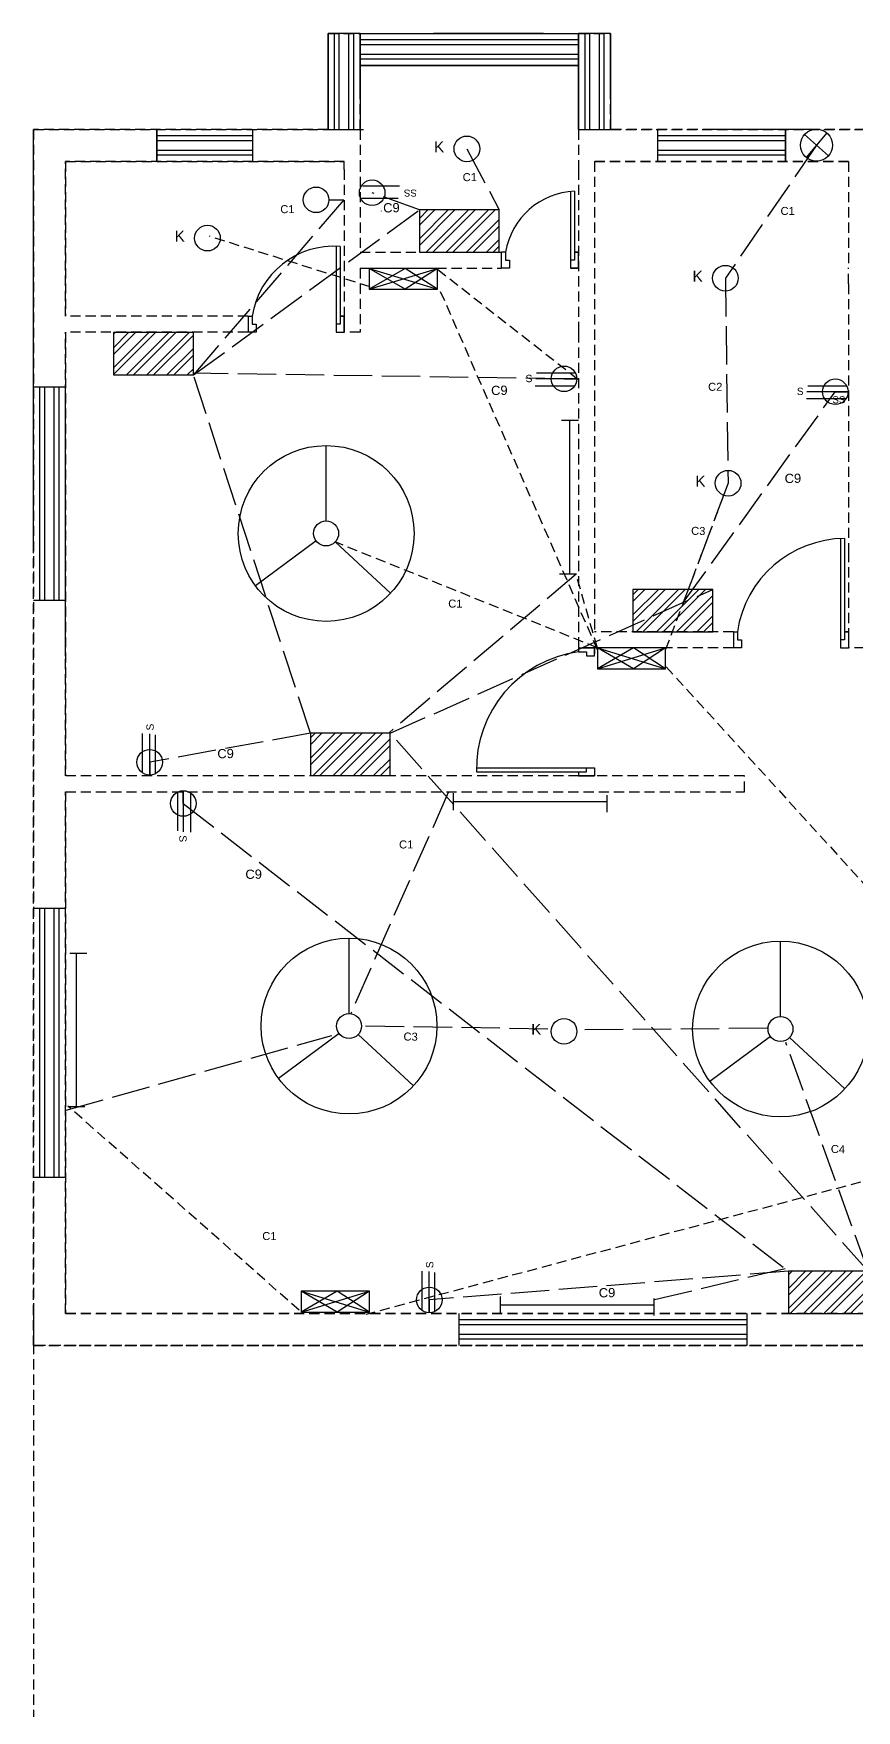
# Model space of a CAD drawing. Header units: millimetres. Extents: x 5814 to 14117, y 764 to 2474.
# Drawn here: x 5814 to 6072, y 1711 to 2235 of the extents above; entities that cross this region are included whole.
import ezdxf

# ---------------------------------------------------------------- set-up
doc = ezdxf.new("R2010")
doc.units = ezdxf.units.MM
doc.linetypes.add('ACAD_ISO02W100', pattern=[15, 12, -3])
doc.linetypes.add('HIDDEN2', pattern=[4.7625, 3.175, -1.5875])
doc.layers.get('0').update_dxf_attribs({"linetype": 'HIDDEN2'})
for name, color, linetype in [('conduit', 7, 'ACAD_ISO02W100'), ('doors', 6, 'Continuous'), ('emfittings', 7, 'Continuous'), ('fittings', 7, 'Continuous'), ('windows', 40, 'Continuous')]:
    doc.layers.add(name, color=color, linetype=linetype)
doc.layers.add('emconduit', color=1, linetype='HIDDEN2', plot=False)
doc.styles.get("Standard").update_dxf_attribs({"font": 'arial.ttf', "height": 4})

msp = doc.modelspace()

# ---------------------------------------------------------------- hatches: boundary and pattern name
at = {"layer": 'fittings'}
h = msp.add_hatch(dxfattribs=at)
h.set_pattern_fill('ANSI32', color=256, scale=0.468168)
h.set_pattern_definition([(45, (5288.867, 1650.4996), (-3.1532, 3.1532), []), (45, (5290.9692, 1650.4996), (-3.1532, 3.1532), [])])
h.paths.add_polyline_path([(5935.064, 2179.557), (5935.064, 2166.328), (5960.014, 2166.328), (5960.014, 2179.557)])
h = msp.add_hatch(dxfattribs=at)
h.set_pattern_fill('ANSI32', color=256, scale=0.468168)
h.set_pattern_definition([(45, (5384.475, 1612.1577), (-3.1532, 3.1532), []), (45, (5386.577, 1612.1577), (-3.1532, 3.1532), [])])
h.paths.add_polyline_path([(5839.456, 2141.215), (5839.456, 2127.986), (5864.406, 2127.986), (5864.406, 2141.215)])
h = msp.add_hatch(dxfattribs=at)
h.set_pattern_fill('ANSI32', color=256, scale=0.468168)
h.set_pattern_definition([(45, (5222.1324, 1531.9275), (-3.1532, 3.1532), []), (45, (5224.2345, 1531.9275), (-3.1532, 3.1532), [])])
h.paths.add_polyline_path([(6001.798, 2060.984), (6001.798, 2047.756), (6026.749, 2047.756), (6026.749, 2060.984)])
h = msp.add_hatch(dxfattribs=at)
h.set_pattern_fill('ANSI32', color=256, scale=0.468168)
h.set_pattern_definition([(45, (5322.9484, 1486.987), (-3.1532, 3.1532), []), (45, (5325.0505, 1486.987), (-3.1532, 3.1532), [])])
h.paths.add_polyline_path([(5900.982, 2016.044), (5900.982, 2002.816), (5925.933, 2002.816), (5925.933, 2016.044)])
h = msp.add_hatch(dxfattribs=at)
h.set_pattern_fill('ANSI32', color=256, scale=0.468168)
h.set_pattern_definition([(45, (5173.54, 1318.884), (-3.1532, 3.1532), []), (45, (5175.642, 1318.884), (-3.1532, 3.1532), [])])
h.paths.add_polyline_path([(6050.391, 1847.941), (6050.391, 1834.713), (6075.341, 1834.713), (6075.341, 1847.941)])

# ---------------------------------------------------------------- linework, layer by layer
for p, q in [((5906.529, 2204.685), (5906.529, 2234.685)), ((5906.529, 2234.685), (5916.529, 2234.685)), ((5984.836, 2234.685), (5994.836, 2234.685)), ((5984.836, 2204.685), (5984.836, 2234.685)), ((5984.836, 2234.685), (5994.836, 2234.685)), ((5994.836, 2224.685), (5994.836, 2234.685)), ((5916.529, 2204.685), (5916.529, 2224.685)), ((5984.836, 2204.685), (5984.836, 2224.685)), ((5994.836, 2204.685), (5994.836, 2224.685)), ((5994.836, 2204.685), (5994.836, 2224.685)), ((5814.437, 2204.685), (5906.529, 2204.685)), ((5814.437, 2204.685), (5906.529, 2204.685)), ((5916.529, 2204.685), (5916.529, 2194.685)), ((5984.836, 2204.685), (5984.836, 2192.185)), ((5824.437, 2194.685), (5824.437, 2146.332)), ((5824.437, 2194.685), (5911.529, 2194.685)), ((5824.437, 2194.685), (5824.437, 2146.332)), ((5911.529, 2192.185), (5911.529, 2194.685)), ((5989.836, 2194.685), (6069.224, 2194.685)), ((6069.224, 2194.685), (6069.224, 2161.446)), ((5923.083, 2179.234), (5923.083, 2179.216)), ((5916.529, 2166.332), (5960.749, 2166.332)), ((5960.749, 2161.332), (5960.749, 2166.332)), ((5916.529, 2161.332), (5960.749, 2161.332)), ((5916.529, 2161.332), (5916.529, 2141.332)), ((6069.224, 2156.446), (6069.224, 2161.446)), ((6069.224, 2156.446), (6069.224, 2161.446)), ((6069.224, 2156.446), (6069.224, 2072.69)), ((6069.224, 2156.446), (6069.224, 2072.69)), ((5881.51, 2146.332), (5824.437, 2146.332)), ((5881.51, 2146.332), (5881.51, 2141.332)), ((5911.529, 2146.332), (5911.529, 2141.332)), ((5824.437, 2141.332), (5824.437, 2002.742)), ((5824.437, 2141.332), (5824.437, 2002.742)), ((5881.51, 2141.332), (5824.437, 2141.332)), ((5916.529, 2141.332), (5911.529, 2141.332)), ((6069.224, 2072.69), (6069.224, 2042.756)), ((6033.204, 2047.756), (5989.836, 2047.756)), ((6033.204, 2047.756), (5989.836, 2047.756)), ((6033.204, 2047.756), (6033.204, 2042.756)), ((6069.224, 2047.756), (6069.224, 2042.756)), ((5989.836, 2042.756), (5984.836, 2042.756)), ((6033.204, 2042.756), (5989.836, 2042.756)), ((6033.204, 2042.756), (5989.836, 2042.756)), ((6074.224, 2042.756), (6069.224, 2042.756)), ((6074.224, 2042.756), (6069.224, 2042.756)), ((5984.836, 2002.742), (5824.437, 2002.742)), ((5984.836, 2002.742), (5989.836, 2002.742)), ((6036.635, 2002.742), (5989.836, 2002.742)), ((6036.635, 1997.742), (6036.635, 2002.742)), ((5824.437, 1997.742), (5824.437, 1834.685)), ((5824.437, 1997.742), (5824.437, 1834.685)), ((5824.437, 1997.742), (6036.635, 1997.742)), ((6036.635, 2000.242), (6036.635, 2000.242)), ((5814.437, 1834.702), (5814.437, 1690.702)), ((5824.437, 1834.702), (6232.437, 1834.702)), ((5824.437, 1834.702), (5977.388, 1834.702)), ((5824.437, 1834.685), (6265.458, 1834.685)), ((6003.41, 1834.702), (6003.41, 1834.685)), ((5824.437, 1824.702), (6194.437, 1824.702)), ((5824.437, 1824.702), (6194.437, 1824.702)), ((5824.437, 1824.702), (6184.437, 1824.702))]:
    msp.add_line(p, q)
for points in [[(6194.437, 1824.702), (5814.437, 1824.702), (5814.437, 2204.685), (5917.614, 2204.685)], [(6194.437, 1824.702), (5814.437, 1824.702), (5814.437, 2204.685), (5917.614, 2204.685)], [(5906.529, 2204.685), (5814.437, 2204.685), (5814.437, 1824.702), (6184.437, 1824.702)], [(6184.437, 1824.702), (5814.437, 1824.702), (5814.437, 2204.685), (5906.529, 2204.685)], [(6184.437, 1824.702), (5814.437, 1824.702), (5814.437, 2204.685), (5906.529, 2204.685)], [(6184.437, 1824.702), (5814.437, 1824.702), (5814.437, 2204.685), (5906.529, 2204.685)], [(5814.437, 2074.702), (5814.437, 2204.685), (5906.529, 2204.685)], [(5814.437, 2074.702), (5814.437, 2204.685), (5906.529, 2204.685)], [(6217.345, 2204.685), (5994.836, 2204.685)], [(5994.836, 2204.685), (6217.345, 2204.685)], [(5994.836, 2204.685), (6217.345, 2204.685)], [(5994.836, 2204.685), (6217.345, 2204.685)], [(5994.836, 2204.685), (6212.345, 2204.685)], [(5994.836, 2204.685), (6212.345, 2204.685)], [(5994.836, 2204.685), (6212.345, 2204.685)], [(5994.836, 2204.685), (6212.345, 2204.685)], [(5824.437, 2146.332), (5824.437, 2194.685), (5911.529, 2194.685)], [(5911.529, 2194.685), (5824.437, 2194.685), (5824.437, 2146.332)], [(5824.437, 2146.332), (5824.437, 2194.685), (5911.529, 2194.685)], [(5824.437, 2146.332), (5824.437, 2194.685), (5911.529, 2194.685)], [(5824.437, 2146.332), (5824.437, 2194.685), (5911.529, 2194.685)], [(5911.529, 2192.185), (5911.529, 2141.332)], [(5916.529, 2194.685), (5916.529, 2166.332)], [(5984.836, 2192.185), (5984.836, 2141.332)], [(5989.836, 2194.685), (6069.224, 2194.685)], [(6069.224, 2194.685), (5989.836, 2194.685)], [(5989.836, 2194.685), (5989.836, 2156.446)], [(5989.836, 2194.685), (6069.224, 2194.685)], [(5989.836, 2156.446), (5989.836, 2047.756)], [(5989.836, 2156.446), (5989.836, 2047.756)], [(5824.437, 2002.742), (5824.437, 2141.332)], [(5824.437, 2141.332), (5824.437, 2002.742)], [(5824.437, 2002.742), (5824.437, 2141.332)], [(5984.836, 2141.332), (5984.836, 2042.756)], [(5984.836, 2141.332), (5984.836, 2042.756)], [(6232.437, 1834.702), (5824.437, 1834.702), (5824.437, 1997.742)], [(5824.437, 1997.742), (5824.437, 1834.685), (6265.458, 1834.685)], [(6232.437, 1834.702), (5824.437, 1834.702), (5824.437, 1997.742)]]:
    msp.add_lwpolyline(points)
at = {"layer": 'conduit'}
for p, q in [((5949.896, 2198.634), (5960.014, 2179.557)), ((6059.18, 2199.784), (6030.711, 2158.226)), ((5911.399, 2182.712), (5864.406, 2127.986)), ((5935.064, 2179.557), (5920.289, 2184.931)), ((5864.406, 2127.986), (5935.064, 2179.557)), ((5960.014, 2179.557), (5935.064, 2179.557)), ((6030.711, 2158.226), (6031.56, 2094.17)), ((5980.277, 2126.777), (5864.406, 2128.549)), ((5900.982, 2016.044), (5864.406, 2127.986)), ((6017.545, 2056.865), (6065.062, 2122.75)), ((6031.56, 2094.17), (6017.545, 2056.865)), ((5984.112, 2065.792), (5925.725, 2016.297)), ((5925.933, 2016.044), (6026.749, 2060.984)), ((5900.982, 2016.044), (5850.754, 2006.982)), ((5925.933, 2016.044), (5900.982, 2016.044)), ((6075.341, 1847.941), (5925.933, 2016.044)), ((5944.05, 1997.508), (5913.532, 1928.282)), ((5861.258, 1994.077), (6050.391, 1847.941)), ((5975.248, 1923.6), (5918.212, 1924.534)), ((6043.749, 1923.843), (5984.627, 1923.324)), ((5824.676, 1898.251), (5907.701, 1921.623)), ((6075.341, 1847.941), (6049.58, 1919.404)), ((6050.391, 1847.941), (5938.154, 1838.959)), ((6008.529, 1839.045), (6050.354, 1849.058))]:
    msp.add_line(p, q, dxfattribs=at)
at = {"layer": 'doors', "color": 215, "true_color": 0xa953a0}
for p, q in [((5982.336, 2185.306), (5982.336, 2161.332)), ((5982.336, 2185.289), (5982.336, 2161.332)), ((5983.586, 2185.387), (5983.586, 2163.832)), ((5983.586, 2185.387), (5983.586, 2163.832)), ((5909.029, 2168.209), (5909.029, 2141.332)), ((5909.029, 2165.289), (5909.029, 2141.332)), ((5910.279, 2168.144), (5910.279, 2143.832)), ((5910.279, 2165.387), (5910.279, 2143.832)), ((5961.999, 2166.332), (5960.749, 2166.332)), ((5960.749, 2161.332), (5960.749, 2166.332)), ((5961.999, 2166.332), (5961.999, 2163.832)), ((5983.586, 2166.332), (5984.836, 2166.332)), ((5963.249, 2161.332), (5960.749, 2161.332)), ((5963.249, 2161.332), (5960.749, 2161.332)), ((5961.999, 2163.832), (5963.249, 2163.832)), ((5963.249, 2163.832), (5963.249, 2161.332)), ((5983.586, 2163.832), (5982.336, 2163.832)), ((5983.586, 2163.832), (5982.336, 2163.832)), ((5984.836, 2161.332), (5982.336, 2161.332)), ((5982.336, 2161.332), (5984.836, 2161.332)), ((5984.836, 2161.332), (5982.336, 2161.332)), ((5881.51, 2146.332), (5881.51, 2141.332)), ((5881.51, 2146.332), (5882.76, 2146.332)), ((5882.76, 2146.332), (5882.76, 2143.832)), ((5882.76, 2146.332), (5882.76, 2143.832)), ((5882.76, 2143.832), (5884.01, 2143.832)), ((5884.01, 2143.832), (5884.01, 2141.332)), ((5884.01, 2143.832), (5884.01, 2141.332)), ((5910.279, 2143.832), (5909.029, 2143.832)), ((5910.279, 2143.832), (5909.029, 2143.832)), ((5911.529, 2146.332), (5910.279, 2146.332)), ((5910.279, 2146.332), (5911.529, 2146.332)), ((5911.529, 2141.332), (5911.529, 2146.332)), ((5911.529, 2146.332), (5911.529, 2141.332)), ((5884.01, 2141.332), (5881.51, 2141.332)), ((5909.029, 2141.332), (5911.529, 2141.332)), ((6066.724, 2076.883), (6066.724, 2042.756)), ((6066.724, 2076.883), (6066.724, 2042.756)), ((6067.974, 2076.919), (6067.974, 2045.256)), ((6067.974, 2076.919), (6067.974, 2045.256)), ((6033.204, 2047.756), (6033.204, 2042.756)), ((6033.204, 2047.756), (6034.454, 2047.756)), ((6033.204, 2047.756), (6033.204, 2042.756)), ((6033.204, 2047.756), (6034.454, 2047.756)), ((6034.454, 2047.756), (6034.454, 2045.256)), ((6034.454, 2047.756), (6034.454, 2045.256)), ((6034.454, 2047.756), (6034.454, 2045.256)), ((6034.454, 2047.756), (6034.454, 2045.256)), ((6034.454, 2045.256), (6035.704, 2045.256)), ((6034.454, 2045.256), (6035.704, 2045.256)), ((6035.704, 2045.256), (6035.704, 2042.756)), ((6035.704, 2045.256), (6035.704, 2042.756)), ((6035.704, 2045.256), (6035.704, 2042.756)), ((6035.704, 2045.256), (6035.704, 2042.756)), ((6067.974, 2045.256), (6066.724, 2045.256)), ((6067.974, 2045.256), (6066.724, 2045.256)), ((6069.224, 2047.756), (6069.224, 2042.756)), ((6069.224, 2047.756), (6069.224, 2042.756)), ((5984.836, 2042.761), (5984.836, 2041.511)), ((5984.836, 2042.761), (5989.836, 2042.761)), ((5984.836, 2042.761), (5984.836, 2041.511)), ((5984.836, 2042.761), (5989.836, 2042.761)), ((5984.836, 2041.511), (5987.336, 2041.511)), ((5984.836, 2041.511), (5987.336, 2041.511)), ((5987.336, 2041.511), (5987.336, 2040.261)), ((5987.336, 2041.511), (5987.336, 2040.261)), ((5987.336, 2040.261), (5989.836, 2040.261)), ((5987.336, 2040.261), (5989.836, 2040.261)), ((5989.836, 2040.261), (5989.836, 2042.761)), ((5989.836, 2040.261), (5989.836, 2042.761)), ((6035.704, 2042.756), (6033.204, 2042.756)), ((6035.704, 2042.756), (6033.204, 2042.756)), ((6066.724, 2042.756), (6069.224, 2042.756)), ((6066.724, 2042.756), (6069.224, 2042.756)), ((5952.889, 2003.992), (5987.336, 2003.992)), ((5952.912, 2005.242), (5989.836, 2005.242)), ((5961.085, 2005.242), (5989.836, 2005.242)), ((5961.121, 2003.992), (5987.336, 2003.992)), ((5984.836, 2002.742), (5989.836, 2002.742)), ((5987.336, 2003.992), (5987.336, 2005.242)), ((5987.336, 2003.992), (5987.336, 2005.242)), ((5989.836, 2005.242), (5989.836, 2002.742))]:
    msp.add_line(p, q, dxfattribs=at)
at = {"layer": 'doors'}
for p, q in [((5984.836, 2166.332), (5983.586, 2166.332)), ((5984.836, 2166.332), (5983.586, 2166.332)), ((5984.836, 2161.332), (5984.836, 2166.332)), ((5984.836, 2161.332), (5984.836, 2166.332)), ((6069.224, 2047.756), (6067.974, 2047.756)), ((6069.224, 2047.756), (6067.974, 2047.756)), ((5989.836, 2002.742), (5984.836, 2002.742)), ((5989.836, 2005.242), (5989.836, 2002.742))]:
    msp.add_line(p, q, dxfattribs=at)
at = {"layer": 'doors', "color": 215, "true_color": 0xa953a0}
for points in [[(5910.279, 2146.332), (5911.529, 2146.332)], [(6067.974, 2047.756), (6069.224, 2047.756)], [(6067.974, 2047.756), (6069.224, 2047.756)], [(5989.836, 2042.761), (5989.836, 2040.816)], [(5989.836, 2042.761), (5989.836, 2040.816)], [(5984.836, 2003.992), (5984.836, 2002.742)], [(5984.836, 2003.992), (5984.836, 2002.742)]]:
    msp.add_lwpolyline(points, dxfattribs=at)
at = {"layer": 'doors'}
msp.add_lwpolyline([(5989.836, 2005.242), (5989.836, 2002.742)], dxfattribs=at)
at = {"layer": 'doors', "color": 215, "true_color": 0xa953a0}
for centre, radius, start, end in [((5984.432, 2162.673), 22.73, 92.13428, 170.73453), ((5908.303, 2142.371), 25.849, 85.61509, 171.18442), ((6068.328, 2042.667), 34.254, 90.59285, 171.45524), ((6068.328, 2042.667), 34.254, 90.59285, 171.45524), ((5989.897, 2004.841), 37.018, 97.8589, 181.31498)]:
    msp.add_arc(centre, radius, start, end, dxfattribs=at)
at = {"layer": 'emconduit'}
for p, q in [((5919.634, 2155.555), (5869.408, 2171.328)), ((5940.8, 2160.932), (5984.571, 2126.728)), ((5941.581, 2154.128), (5990.934, 2041.576)), ((6031.56, 2094.17), (6011.993, 2042.089)), ((5990.687, 2042.751), (5908.763, 2075.81)), ((5990.703, 2042.757), (5983.979, 2065.88)), ((6012.187, 2036.817), (6142.342, 1894.016)), ((5897.474, 1835.741), (5825.211, 1899.536)), ((6141.999, 1894.238), (5918.314, 1834.408))]:
    msp.add_line(p, q, dxfattribs=at)
at = {"layer": 'emfittings'}
for p, q in [((5930.658, 2154.775), (5919.38, 2161.314)), ((5919.38, 2161.314), (5940.686, 2154.775)), ((5930.658, 2161.314), (5919.38, 2154.775)), ((5919.38, 2154.775), (5940.686, 2161.314)), ((5940.686, 2161.314), (5930.658, 2154.775)), ((5940.686, 2154.775), (5930.658, 2161.314)), ((6001.965, 2036.212), (5990.687, 2042.751)), ((5990.687, 2042.751), (6011.993, 2036.212)), ((6001.965, 2042.751), (5990.687, 2036.212)), ((5990.687, 2036.212), (6011.993, 2042.751)), ((6011.993, 2042.751), (6001.965, 2036.212)), ((6011.993, 2036.212), (6001.965, 2042.751)), ((5909.398, 1835.155), (5898.12, 1841.694)), ((5898.12, 1841.694), (5919.427, 1835.155)), ((5909.398, 1841.694), (5898.12, 1835.155)), ((5898.12, 1835.155), (5919.427, 1841.694)), ((5919.427, 1841.694), (5909.398, 1835.155)), ((5919.427, 1835.155), (5909.398, 1841.694))]:
    msp.add_line(p, q, dxfattribs=at)
for points in [[(5940.686, 2161.314), (5919.38, 2161.314), (5919.38, 2154.775), (5940.686, 2154.775)], [(6011.993, 2042.751), (5990.687, 2042.751), (5990.687, 2036.212), (6011.993, 2036.212)], [(5919.427, 1841.694), (5898.12, 1841.694), (5898.12, 1835.155), (5919.427, 1835.155)]]:
    msp.add_lwpolyline(points, close=True, dxfattribs=at)
at = {"layer": 'fittings'}
for p, q in [((6055.432, 2203.093), (6062.928, 2196.475)), ((6062.376, 2203.629), (6059.18, 2199.784)), ((6059.18, 2199.784), (6055.984, 2195.939)), ((5917.258, 2187.074), (5928.856, 2187.074)), ((5906.771, 2182.712), (5911.399, 2182.712)), ((5916.982, 2183.245), (5928.448, 2183.245)), ((5983.75, 2128.549), (5971.705, 2128.549)), ((5983.461, 2124.526), (5971.276, 2124.526)), ((5984.176, 2126.777), (5971.428, 2126.777)), ((5980.277, 2126.777), (5984.176, 2126.777)), ((6068.961, 2122.75), (6056.214, 2122.75)), ((6068.536, 2124.521), (6056.49, 2124.521)), ((6065.062, 2122.75), (6068.961, 2122.75)), ((6068.246, 2120.499), (6056.062, 2120.499)), ((5984.758, 2113.759), (5979.45, 2113.759)), ((5982.104, 2105.413), (5982.104, 2113.759)), ((5982.104, 2065.759), (5982.104, 2113.759)), ((5905.905, 2082.37), (5905.905, 2105.94)), ((5982.104, 2065.759), (5982.104, 2105.413)), ((5902.77, 2076.143), (5883.835, 2062.106)), ((5908.763, 2075.81), (5926.028, 2059.764)), ((5984.16, 2065.759), (5978.853, 2065.759)), ((5848.503, 2003.798), (5848.503, 2015.982)), ((5850.754, 2003.083), (5850.754, 2015.83)), ((5852.526, 2003.508), (5852.526, 2015.554)), ((5850.754, 2006.982), (5850.754, 2003.083)), ((5859.487, 1997.551), (5859.487, 1985.505)), ((5861.258, 1994.077), (5861.258, 1997.976)), ((5861.258, 1997.976), (5861.258, 1985.229)), ((5863.51, 1997.261), (5863.51, 1985.077)), ((5945.601, 1997.283), (5945.601, 1991.976)), ((5993.601, 1996.685), (5993.601, 1991.378)), ((5953.947, 1994.629), (5945.601, 1994.629)), ((5993.601, 1994.629), (5945.601, 1994.629)), ((5993.601, 1994.629), (5953.947, 1994.629)), ((5913.072, 1928.454), (5913.072, 1952.024)), ((6047.935, 1927.518), (6047.935, 1951.089)), ((5825.754, 1947.353), (5831.061, 1947.353)), ((5827.81, 1947.353), (5827.81, 1907.699)), ((5827.81, 1947.353), (5827.81, 1899.353)), ((5909.937, 1922.227), (5891.002, 1908.19)), ((5915.93, 1921.895), (5933.195, 1905.848)), ((6044.8, 1921.291), (6025.865, 1907.254)), ((6050.794, 1920.959), (6068.059, 1904.913)), ((5827.81, 1907.699), (5827.81, 1899.353)), ((5825.156, 1899.353), (5830.464, 1899.353)), ((5935.903, 1835.775), (5935.903, 1847.959)), ((5938.154, 1835.06), (5938.154, 1847.807)), ((5939.926, 1835.485), (5939.926, 1847.531)), ((5960.314, 1840.027), (5960.314, 1834.72)), ((6008.314, 1839.43), (6008.314, 1834.122)), ((5938.154, 1838.959), (5938.154, 1835.06)), ((5968.661, 1837.374), (5960.314, 1837.374)), ((6008.314, 1837.374), (5960.314, 1837.374)), ((6008.314, 1837.374), (5968.661, 1837.374))]:
    msp.add_line(p, q, dxfattribs=at)
for points in [[(5960.014, 2179.557), (5935.064, 2179.557), (5935.064, 2166.328), (5960.014, 2166.328)], [(5864.406, 2141.215), (5839.456, 2141.215), (5839.456, 2127.986), (5864.406, 2127.986)], [(6026.749, 2060.984), (6001.798, 2060.984), (6001.798, 2047.756), (6026.749, 2047.756)], [(5925.933, 2016.044), (5900.982, 2016.044), (5900.982, 2002.816), (5925.933, 2002.816)], [(6075.341, 1847.941), (6050.391, 1847.941), (6050.391, 1834.713), (6075.341, 1834.713)]]:
    msp.add_lwpolyline(points, close=True, dxfattribs=at)
for centre, radius in [((5949.896, 2198.634), 4.013), ((6059.18, 2199.784), 5), ((5902.771, 2182.712), 4), ((5920.289, 2184.931), 4), ((5868.804, 2170.752), 4.013), ((6030.711, 2158.226), 4.013), ((5980.277, 2126.777), 4), ((6065.062, 2122.75), 4), ((5905.905, 2078.467), 27.473), ((6031.56, 2094.17), 4.013), ((5905.905, 2078.467), 3.903), ((5850.754, 2006.982), 4), ((5861.258, 1994.077), 4), ((5913.072, 1924.551), 27.473), ((6047.935, 1923.616), 27.473), ((5913.072, 1924.551), 3.903), ((5980.27, 1922.889), 4.013), ((6047.935, 1923.616), 3.903), ((5938.154, 1838.959), 4)]:
    msp.add_circle(centre, radius, dxfattribs=at)
at = {"layer": 'windows'}
for p, q in [((5906.529, 2234.685), (5906.529, 2204.685)), ((5916.529, 2224.685), (5916.529, 2234.685)), ((5916.529, 2234.685), (5984.836, 2234.685)), ((5916.529, 2234.685), (5984.836, 2234.685)), ((5916.529, 2215.696), (5916.529, 2234.685)), ((5916.529, 2234.685), (5916.529, 2204.685)), ((5916.529, 2234.685), (5916.529, 2204.685)), ((5973.824, 2234.685), (5939.489, 2234.685)), ((5984.836, 2222.185), (5984.836, 2234.685)), ((5984.836, 2234.685), (5984.836, 2204.685)), ((5994.836, 2224.685), (5994.836, 2234.685)), ((5994.836, 2215.696), (5994.836, 2234.685)), ((5994.836, 2234.685), (5994.836, 2204.685)), ((5994.836, 2234.685), (5994.836, 2204.685)), ((5916.529, 2224.685), (5984.836, 2224.685)), ((5853.029, 2194.685), (5853.029, 2204.685)), ((5906.529, 2204.685), (5916.529, 2204.685)), ((5984.836, 2204.685), (5994.836, 2204.685)), ((6058.316, 2204.685), (6023.981, 2204.685)), ((6049.529, 2204.685), (6049.529, 2194.685)), ((5917.388, 1834.702), (5917.388, 1834.685)), ((5947.388, 1834.702), (5947.388, 1824.702)), ((5977.388, 1834.702), (5977.388, 1834.685)), ((6007.388, 1834.702), (6007.388, 1834.685))]:
    msp.add_line(p, q, dxfattribs=at)
at = {"layer": 'windows', "color": 31, "true_color": 0xfecc66}
for p, q in [((5916.529, 2234.685), (5906.529, 2234.685)), ((5916.529, 2234.685), (5916.529, 2224.685)), ((5984.836, 2224.685), (5984.836, 2234.685)), ((5994.836, 2234.685), (5984.836, 2234.685)), ((5994.836, 2234.685), (5994.836, 2224.685)), ((5853.029, 2204.685), (5853.029, 2194.685)), ((5883.029, 2194.685), (5883.029, 2204.685)), ((5906.529, 2204.685), (5916.529, 2204.685)), ((5984.836, 2204.685), (5994.836, 2204.685)), ((6009.531, 2204.685), (6009.531, 2194.685)), ((6049.529, 2194.685), (6049.529, 2204.685)), ((5824.437, 2124.219), (5814.437, 2124.219)), ((5824.437, 2057.497), (5814.437, 2057.497)), ((5824.437, 1961.242), (5814.437, 1961.242)), ((5824.437, 1877.242), (5814.437, 1877.242)), ((5824.437, 1877.242), (5814.437, 1877.242)), ((5947.388, 1834.702), (5947.388, 1824.702)), ((6037.388, 1834.702), (6037.388, 1824.702))]:
    msp.add_line(p, q, dxfattribs=at)
at = {"layer": 'windows'}
for points in [[(5906.529, 2234.685), (5906.529, 2204.685)], [(5906.529, 2204.685), (5906.529, 2234.685)], [(5906.529, 2234.685), (5906.529, 2204.685)], [(5906.529, 2234.685), (5906.529, 2204.685)], [(5984.836, 2234.685), (5984.836, 2204.685)], [(5984.836, 2204.685), (5984.836, 2234.685)], [(5984.836, 2234.685), (5984.836, 2204.685)], [(5984.836, 2234.685), (5984.836, 2204.685)], [(5916.529, 2224.685), (5984.836, 2224.685)], [(5984.836, 2224.685), (5916.529, 2224.685)], [(5916.529, 2224.685), (5984.836, 2224.685)], [(5916.529, 2224.685), (5984.836, 2224.685)], [(6009.531, 2204.685), (6009.531, 2194.685)], [(5824.437, 2040.075), (5824.437, 2124.219)]]:
    msp.add_lwpolyline(points, dxfattribs=at)
at = {"layer": 'windows', "color": 31, "true_color": 0xfecc66}
for points in [[(5908.529, 2204.685), (5908.529, 2234.685)], [(5910.029, 2204.685), (5910.029, 2234.685)], [(5913.029, 2204.685), (5913.029, 2234.685)], [(5914.529, 2204.685), (5914.529, 2234.685)], [(5984.836, 2232.685), (5916.529, 2232.685)], [(5986.836, 2204.685), (5986.836, 2234.685)], [(5988.336, 2204.685), (5988.336, 2234.685)], [(5991.336, 2204.685), (5991.336, 2234.685)], [(5992.836, 2204.685), (5992.836, 2234.685)], [(5984.836, 2231.185), (5916.529, 2231.185)], [(5984.836, 2228.185), (5916.529, 2228.185)], [(5984.836, 2226.685), (5916.529, 2226.685)], [(5883.029, 2202.685), (5853.029, 2202.685)], [(5883.029, 2201.185), (5853.029, 2201.185)], [(6049.529, 2202.685), (6009.531, 2202.685)], [(6049.529, 2201.185), (6009.531, 2201.185)], [(5883.029, 2198.185), (5853.029, 2198.185)], [(5883.029, 2196.685), (5853.029, 2196.685)], [(6049.529, 2198.185), (6009.531, 2198.185)], [(6049.529, 2196.685), (6009.531, 2196.685)], [(5816.437, 2057.497), (5816.437, 2124.219)], [(5817.937, 2057.497), (5817.937, 2124.219)], [(5820.937, 2057.497), (5820.937, 2124.219)], [(5822.437, 2057.497), (5822.437, 2124.219)], [(5816.437, 2057.497), (5816.437, 2090.923)], [(5817.937, 2057.497), (5817.937, 2090.923)], [(5820.937, 2057.497), (5820.937, 2090.923)], [(5822.437, 2057.497), (5822.437, 2090.923)], [(5816.437, 1877.242), (5816.437, 1961.242)], [(5817.937, 1877.242), (5817.937, 1961.242)], [(5820.937, 1877.242), (5820.937, 1961.242)], [(5822.437, 1877.242), (5822.437, 1961.242)], [(6037.388, 1832.702), (5947.388, 1832.702)], [(6037.388, 1831.202), (5947.388, 1831.202)], [(6037.388, 1828.202), (5947.388, 1828.202)], [(6037.388, 1826.702), (5947.388, 1826.702)]]:
    msp.add_lwpolyline(points, dxfattribs=at)

# ---------------------------------------------------------------- texts
at = {"layer": 'conduit'}
for s, p in [('C1', (5948.589, 2188.559)), ('C1', (5891.567, 2178.558)), ('C1', (6047.947, 2178.001)), ('C2', (6025.303, 2123.049)), ('C1', (5944.071, 2055.303)), ('C1', (5928.7, 1980.035)), ('C1', (5885.941, 1857.676))]:
    msp.add_text(s, height=2.5, dxfattribs=at).set_placement(p)
for s, height, rotation, p in [('C9', 2.8915, 1.0595, (5923.761, 2178.761)), ('C9', 2.8915, 1.0595, (5957.493, 2121.695)), ('C9', 2.8915, 1.0595, (6049.259, 2094.197)), ('C3', 2.5, 358.87814, (6019.975, 2078.059)), ('C9', 2.8915, 1.0595, (5871.921, 2008.194)), ('C9', 2.8915, 1.0595, (5880.696, 1970.497)), ('C3', 2.5, 358.87814, (5930.072, 1920.033)), ('C4', 2.5, 358.87814, (6063.651, 1884.897)), ('C9', 2.8915, 1.0595, (5991.159, 1839.726))]:
    msp.add_text(s, height=height, rotation=rotation, dxfattribs=at).set_placement(p)
at = {"layer": 'fittings'}
for s, height, p in [('K', 3.387, (5939.64, 2197.581)), ('K', 3.387, (5858.547, 2169.699)), ('K', 3.387, (6020.455, 2157.173)), ('S', 2.296, (5968.248, 2125.744)), ('S', 2.296, (6053.033, 2121.717)), ('SS', 2.1855, (6064.158, 2119.162)), ('K', 3.387, (6021.304, 2093.117)), ('K', 3.387, (5970.013, 1921.836))]:
    msp.add_text(s, height=height, dxfattribs=at).set_placement(p)
for s, height, rotation, p in [('SS', 2.1855, 180, (5934.281, 2185.925)), ('S', 2.296, 90, (5852.017, 2016.895)), ('S', 2.296, 270, (5859.996, 1984.164)), ('S', 2.296, 90, (5939.417, 1848.872))]:
    msp.add_text(s, height=height, rotation=rotation, dxfattribs=at).set_placement(p)

doc.saveas('drawing.dxf')
